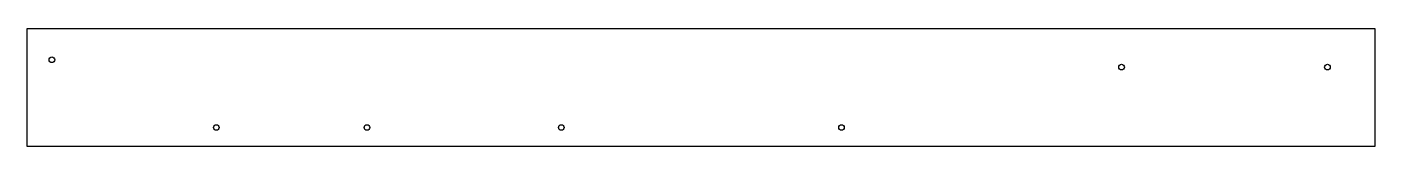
# Model space of a CAD drawing. Header units: millimetres. Extents: x 0 to 1924, y 0 to 168.
import ezdxf

# ---------------------------------------------------------------- set-up
doc = ezdxf.new("R2010")
doc.units = ezdxf.units.MM

msp = doc.modelspace()

# ---------------------------------------------------------------- linework, layer by layer
at = {"color": 7, "linetype": 'Continuous'}
for p, q in [((1924.2, 167.8), (0, 167.8)), ((0, 167.8), (0, 0)), ((1924.2, 0), (1924.2, 167.8)), ((0, 0), (1924.2, 0))]:
    msp.add_line(p, q, dxfattribs=at)
for centre in [(35.6, 123.5), (1562.4, 113), (1856.3, 113), (270.3, 26.7), (485.3, 26.7), (762.7, 26.7), (1162.7, 26.7)]:
    msp.add_circle(centre, 4, dxfattribs=at)

doc.saveas('drawing.dxf')
